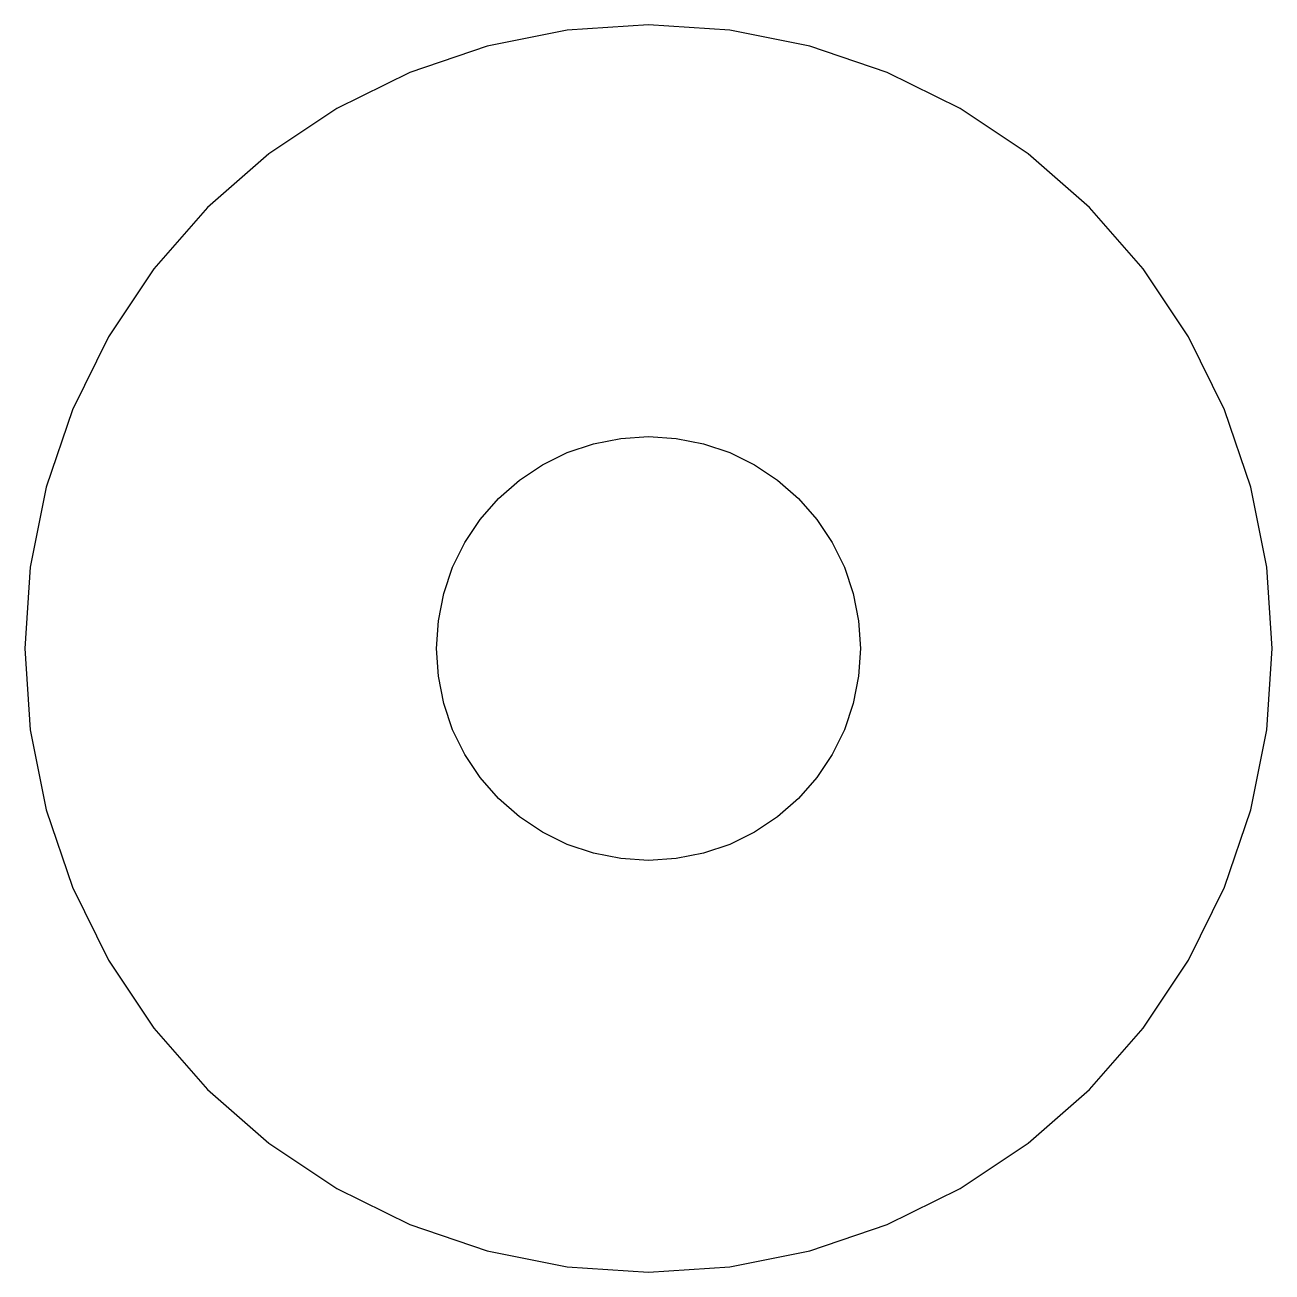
# Model space of a CAD drawing. Header units: metres. Extents: x 0 to 10, y 0 to 10.
import ezdxf

# ---------------------------------------------------------------- set-up
doc = ezdxf.new("R2010")
doc.units = ezdxf.units.M

msp = doc.modelspace()

# ---------------------------------------------------------------- linework, layer by layer
for p, q in [((5, 10), (4.347, 9.957)), ((5.653, 9.957), (5, 10)), ((4.347, 9.957), (3.706, 9.83)), ((6.294, 9.83), (5.653, 9.957)), ((3.706, 9.83), (3.087, 9.619)), ((6.913, 9.619), (6.294, 9.83)), ((3.087, 9.619), (2.5, 9.33)), ((7.5, 9.33), (6.913, 9.619)), ((2.5, 9.33), (1.956, 8.967)), ((8.044, 8.967), (7.5, 9.33)), ((1.956, 8.967), (1.464, 8.536)), ((8.536, 8.536), (8.044, 8.967)), ((1.464, 8.536), (1.033, 8.044)), ((8.967, 8.044), (8.536, 8.536)), ((1.033, 8.044), (0.67, 7.5)), ((9.33, 7.5), (8.967, 8.044)), ((0.67, 7.5), (0.381, 6.913)), ((9.619, 6.913), (9.33, 7.5)), ((0.381, 6.913), (0.17, 6.294)), ((9.83, 6.294), (9.619, 6.913)), ((4.778, 6.685), (5, 6.7)), ((5, 6.7), (5.222, 6.685)), ((4.349, 6.571), (4.56, 6.642)), ((4.56, 6.642), (4.778, 6.685)), ((5.222, 6.685), (5.44, 6.642)), ((5.44, 6.642), (5.651, 6.571)), ((4.15, 6.472), (4.349, 6.571)), ((5.651, 6.571), (5.85, 6.472)), ((3.965, 6.349), (4.15, 6.472)), ((5.85, 6.472), (6.035, 6.349)), ((3.798, 6.202), (3.965, 6.349)), ((6.035, 6.349), (6.202, 6.202)), ((0.17, 6.294), (0.043, 5.653)), ((3.651, 6.035), (3.798, 6.202)), ((6.202, 6.202), (6.349, 6.035)), ((9.957, 5.653), (9.83, 6.294)), ((3.528, 5.85), (3.651, 6.035)), ((6.349, 6.035), (6.472, 5.85)), ((3.429, 5.651), (3.528, 5.85)), ((6.472, 5.85), (6.571, 5.651)), ((0.043, 5.653), (0, 5)), ((3.358, 5.44), (3.429, 5.651)), ((6.571, 5.651), (6.642, 5.44)), ((10, 5), (9.957, 5.653)), ((3.315, 5.222), (3.358, 5.44)), ((6.642, 5.44), (6.685, 5.222)), ((3.3, 5), (3.315, 5.222)), ((6.685, 5.222), (6.7, 5)), ((0, 5), (0.043, 4.347)), ((3.315, 4.778), (3.3, 5)), ((6.7, 5), (6.685, 4.778)), ((9.957, 4.347), (10, 5)), ((3.358, 4.56), (3.315, 4.778)), ((6.685, 4.778), (6.642, 4.56)), ((3.429, 4.349), (3.358, 4.56)), ((6.642, 4.56), (6.571, 4.349)), ((0.043, 4.347), (0.17, 3.706)), ((3.528, 4.15), (3.429, 4.349)), ((6.571, 4.349), (6.472, 4.15)), ((9.83, 3.706), (9.957, 4.347)), ((3.651, 3.965), (3.528, 4.15)), ((6.472, 4.15), (6.349, 3.965)), ((3.798, 3.798), (3.651, 3.965)), ((6.349, 3.965), (6.202, 3.798)), ((0.17, 3.706), (0.381, 3.087)), ((3.965, 3.651), (3.798, 3.798)), ((6.202, 3.798), (6.035, 3.651)), ((9.619, 3.087), (9.83, 3.706)), ((4.15, 3.528), (3.965, 3.651)), ((6.035, 3.651), (5.85, 3.528)), ((4.349, 3.429), (4.15, 3.528)), ((5.85, 3.528), (5.651, 3.429)), ((4.56, 3.358), (4.349, 3.429)), ((5.651, 3.429), (5.44, 3.358)), ((4.778, 3.315), (4.56, 3.358)), ((5, 3.3), (4.778, 3.315)), ((5.222, 3.315), (5, 3.3)), ((5.44, 3.358), (5.222, 3.315)), ((0.381, 3.087), (0.67, 2.5)), ((9.33, 2.5), (9.619, 3.087)), ((0.67, 2.5), (1.033, 1.956)), ((8.967, 1.956), (9.33, 2.5)), ((1.033, 1.956), (1.464, 1.464)), ((8.536, 1.464), (8.967, 1.956)), ((1.464, 1.464), (1.956, 1.033)), ((8.044, 1.033), (8.536, 1.464)), ((1.956, 1.033), (2.5, 0.67)), ((7.5, 0.67), (8.044, 1.033)), ((2.5, 0.67), (3.087, 0.381)), ((6.913, 0.381), (7.5, 0.67)), ((3.087, 0.381), (3.706, 0.17)), ((6.294, 0.17), (6.913, 0.381)), ((3.706, 0.17), (4.347, 0.043)), ((5.653, 0.043), (6.294, 0.17)), ((4.347, 0.043), (5, 0)), ((5, 0), (5.653, 0.043))]:
    msp.add_line(p, q)

doc.saveas('drawing.dxf')
